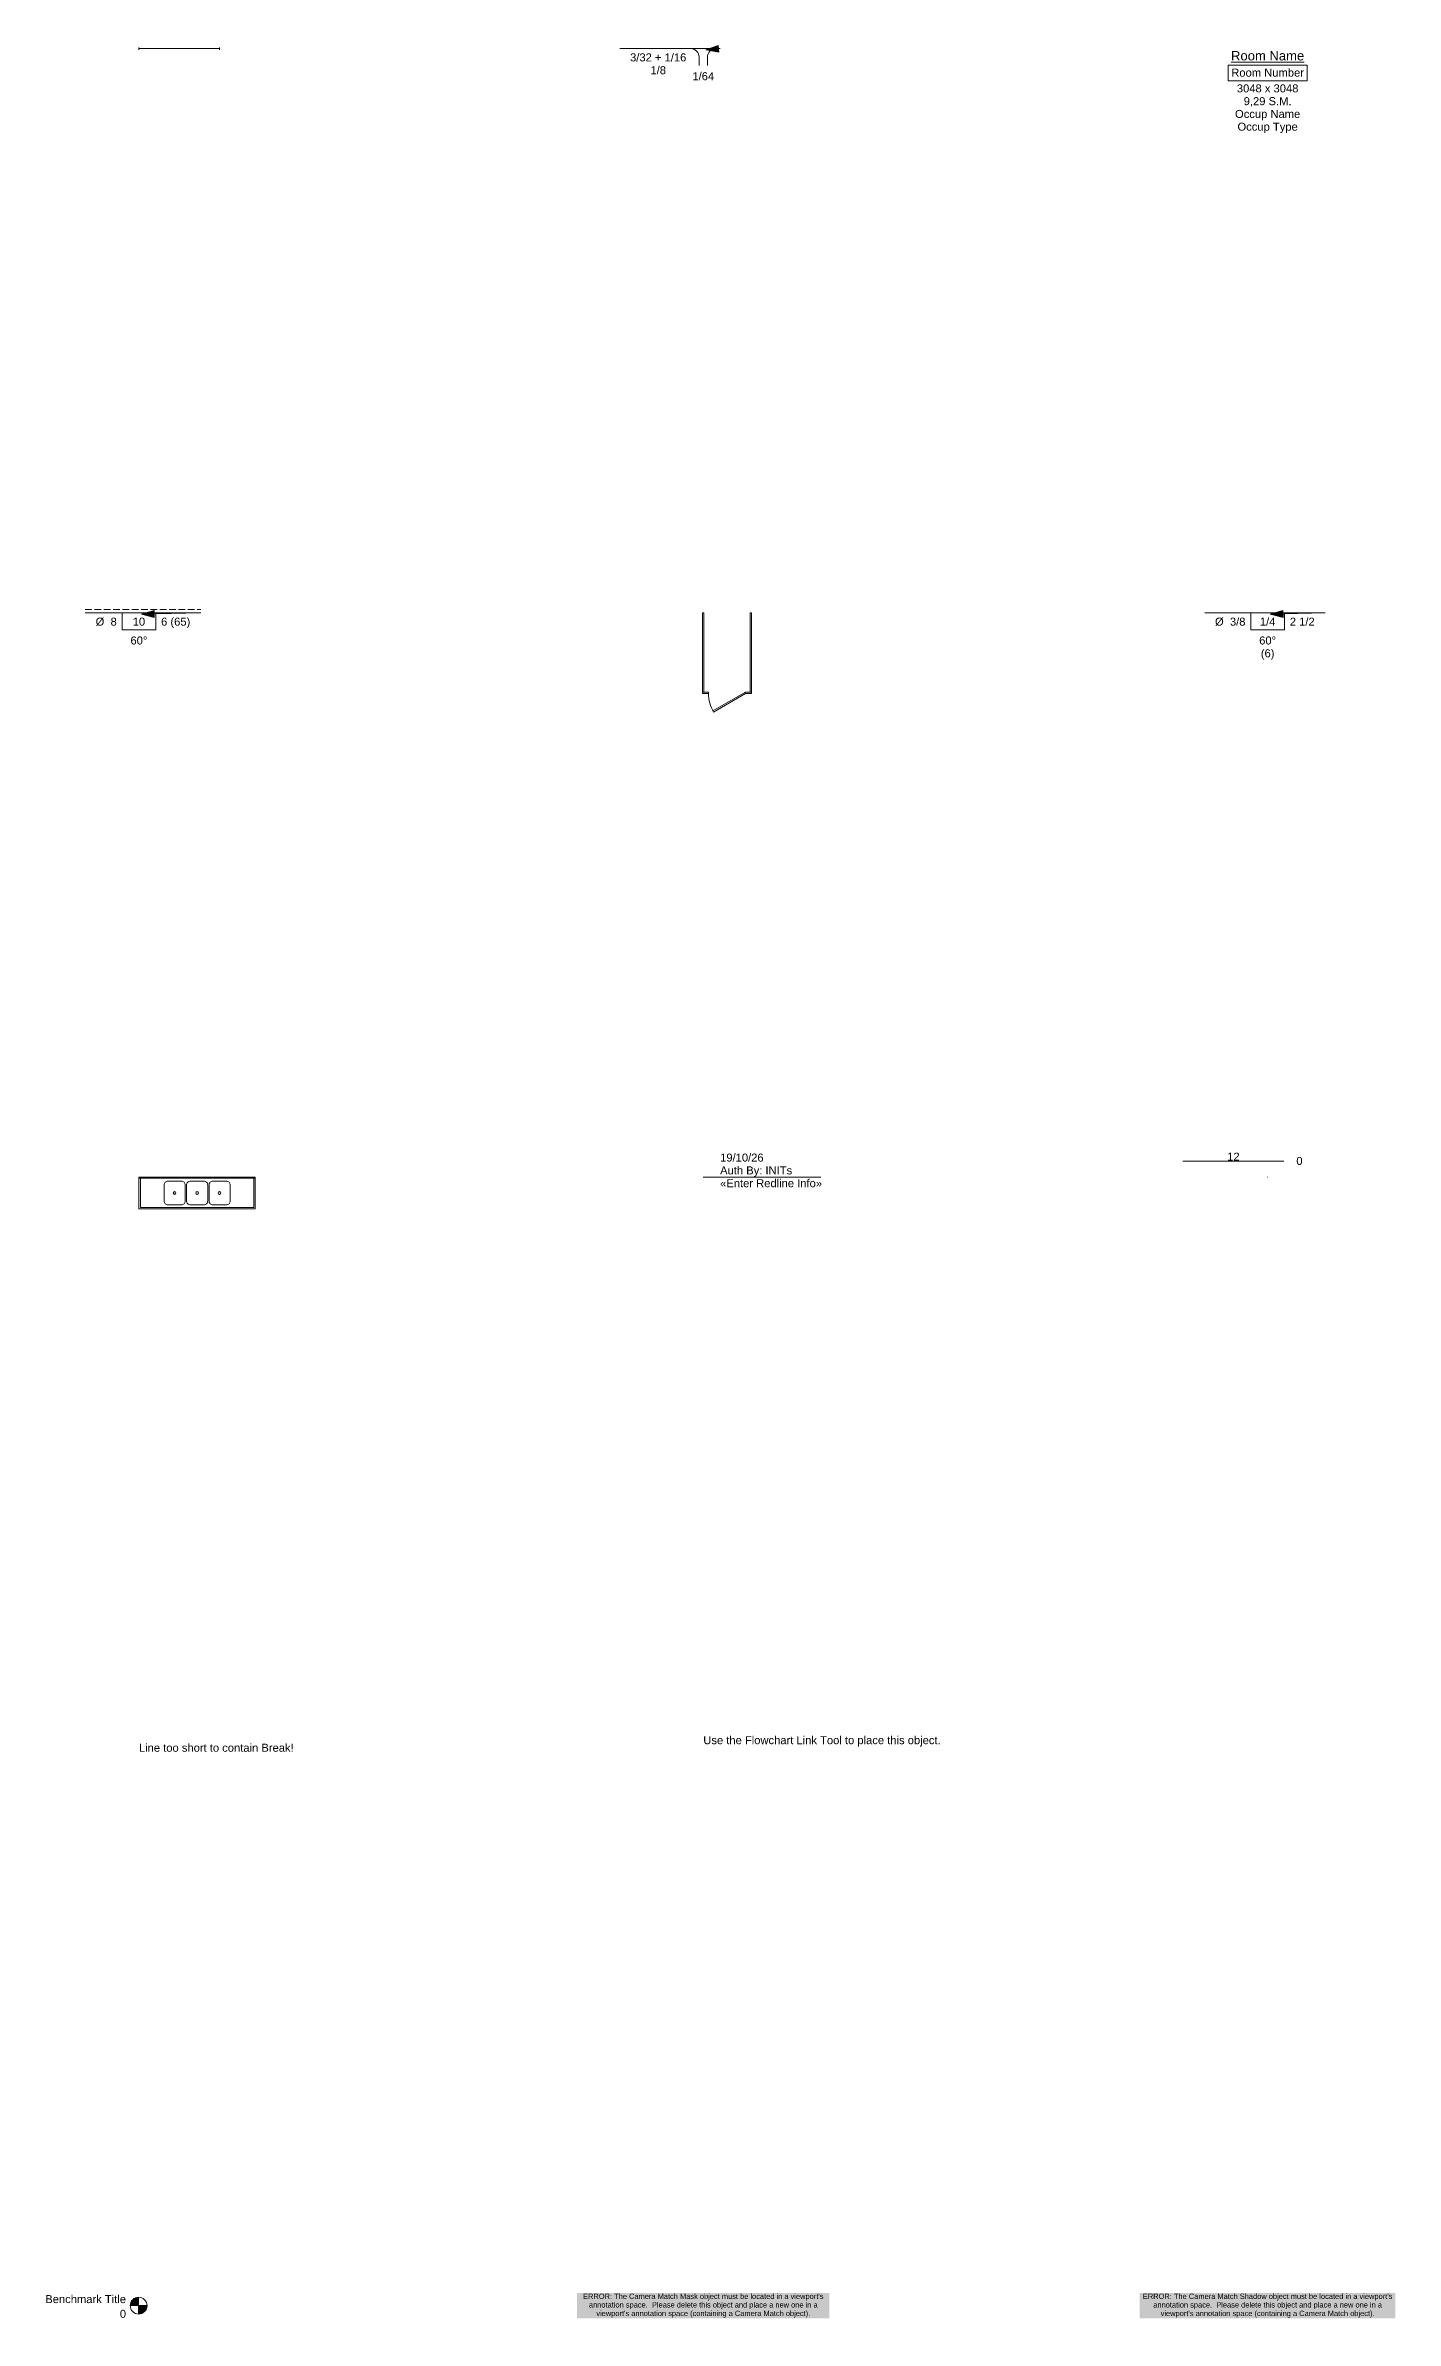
# Model space of a CAD drawing. Header units: millimetres. Extents: x 4596 to 61096, y -48367 to -4834.
# Drawn here: x 35575 to 61096, y -48291 to -5275 of the extents above; entities that cross this region are included whole.
import ezdxf

# ---------------------------------------------------------------- set-up
doc = ezdxf.new("R2010")
doc.units = ezdxf.units.MM
doc.header["$LTSCALE"] = 50
doc.linetypes.add('VW-02 Medium Dashed', pattern=[3.527298, 2.469236, -1.058062])
for name, color, linetype, lineweight in [('pio-Break Line', 7, 'Continuous', 5), ('pio-Camera Match Mask', 7, 'Continuous', 5), ('pio-Camera Match Shadow', 7, 'Continuous', 5), ('pio-Compartment Sink', 7, 'Continuous', 5), ('pio-Elevation Benchmark', 7, 'Continuous', 5), ('pio-Flowchart Link', 7, 'Continuous', 5), ('pio-Joist', 7, 'Continuous', 5), ('pio-Redline Object', 7, 'Continuous', 5), ('pio-Room Name', 7, 'Continuous', 5), ('pio-Slope Dimension', 7, 'Continuous', 5), ('pio-Toilet Stall', 7, 'Continuous', 5), ('pio-Welding Sym-Flange (AWS)', 7, 'Continuous', 5), ('pio-Welding Sym-Slot-Plug (AWS)', 7, 'Continuous', 5), ('pio-Welding Sym-Slot-Plug (ISO)', 7, 'Continuous', 5)]:
    doc.layers.add(name, color=color, linetype=linetype, lineweight=lineweight)
doc.styles.add('Arial', font='Arial.ttf')

# ---------------------------------------------------------------- blocks, each defined once
blk = doc.blocks.new('obj-03 (2D)')
at = {"layer": 'pio-Joist', "color": 7, "linetype": 'Continuous', "lineweight": 5, "transparency": 33554687}
for p, q in [((0, -22.86), (0, 22.86)), ((0, 0), (1524, 0)), ((1524, -22.86), (1524, 22.86))]:
    blk.add_line(p, q, dxfattribs=at)
at = {"layer": 'pio-Joist', "color": 0, "flags": 1}
for tag in ['instanceID', 'IFC_UUID']:
    blk.add_attdef(tag, (37340.8, -5357.26), '', height=0.18, dxfattribs=at)
blk = doc.blocks.new('obj-04')
at = {"layer": 'pio-Welding Sym-Flange (AWS)', "linetype": 'Continuous', "lineweight": 0, "transparency": 33554687}
blk.add_hatch(color=7, dxfattribs=at).paths.add_polyline_path([(294, -68), (51, -25), (283, 59)])
at = {"layer": 'pio-Welding Sym-Flange (AWS)', "color": 7, "linetype": 'Continuous', "lineweight": 5, "transparency": 33554687}
for p, q in [((-1577, 0), (318, 0)), ((318, 0), (51, -25)), ((-79, -318), (-79, -159)), ((79, -159), (79, -318))]:
    blk.add_line(p, q, dxfattribs=at)
at = {"layer": 'pio-Welding Sym-Flange (AWS)', "color": 7, "linetype": 'Continuous', "lineweight": 5, "transparency": 33554687, "flags": 128}
blk.add_lwpolyline([(294, -68), (51, -25), (283, 59)], close=True, dxfattribs=at)
at = {"layer": 'pio-Welding Sym-Flange (AWS)', "color": 7, "linetype": 'Continuous', "lineweight": 5, "transparency": 33554687}
for centre, start, end in [((-238, -159), 0, 90), ((238, -159), 90, 180)]:
    blk.add_arc(centre, 159, start, end, dxfattribs=at)
at = {"layer": 'pio-Welding Sym-Flange (AWS)', "color": 7, "transparency": 33554687, "attachment_point": 2, "line_spacing_factor": 0.960695, "style": 'Arial'}
for s, insert, char_height in [('3/32 + 1/16\\P1/8', (-852, -90), 151.31), ('1/64', (0, -446), 151.3)]:
    blk.add_mtext(s, dxfattribs=dict(at, insert=insert, char_height=char_height))
blk = doc.blocks.new('obj-05')
at = {"color": 255, "linetype": 'Continuous', "lineweight": 5, "transparency": 33554687}
blk.add_wipeout([(-747, -310), (747, -310), (747, -609), (-747, -609)], dxfattribs=at).dxf.layer = 'pio-Room Name'
at = {"layer": 'pio-Room Name', "color": 7, "linetype": 'Continuous', "lineweight": 5, "transparency": 33554687, "flags": 128}
blk.add_lwpolyline([(-747, -310), (747, -310), (747, -609), (-747, -609)], close=True, dxfattribs=at)
at = {"color": 255, "linetype": 'Continuous', "lineweight": 5, "transparency": 33554687}
blk.add_wipeout([(-695, -282), (695, -282), (695, 0), (-695, 0)], dxfattribs=at).dxf.layer = 'pio-Room Name'
at = {"layer": 'pio-Room Name', "color": 7, "transparency": 33554687, "insert": (0, -46), "char_height": 176.53, "attachment_point": 2, "line_spacing_factor": 0.960695, "style": 'Arial'}
blk.add_mtext('{\\LRoom Name}', dxfattribs=at)
at = {"color": 255, "linetype": 'Continuous', "lineweight": 5, "transparency": 33554687}
blk.add_wipeout([(-690, -580), (690, -580), (690, -339), (-690, -339)], dxfattribs=at).dxf.layer = 'pio-Room Name'
at = {"layer": 'pio-Room Name', "color": 7, "transparency": 33554687, "insert": (0, -378), "char_height": 151.31, "attachment_point": 2, "line_spacing_factor": 0.960695, "style": 'Arial'}
blk.add_mtext('Room Number', dxfattribs=at)
at = {"color": 255, "linetype": 'Continuous', "lineweight": 5, "transparency": 33554687}
blk.add_wipeout([(-585, -878), (585, -878), (585, -637), (-585, -637)], dxfattribs=at).dxf.layer = 'pio-Room Name'
at = {"layer": 'pio-Room Name', "color": 7, "transparency": 33554687, "insert": (0, -676), "char_height": 151.31, "attachment_point": 2, "line_spacing_factor": 0.960695, "style": 'Arial'}
blk.add_mtext('3048 x 3048', dxfattribs=at)
at = {"color": 255, "linetype": 'Continuous', "lineweight": 5, "transparency": 33554687}
blk.add_wipeout([(-455, -1120), (455, -1120), (455, -878), (-455, -878)], dxfattribs=at).dxf.layer = 'pio-Room Name'
at = {"layer": 'pio-Room Name', "color": 7, "transparency": 33554687, "insert": (0, -918), "char_height": 151.3, "attachment_point": 2, "line_spacing_factor": 0.960695, "style": 'Arial'}
blk.add_mtext('9,29 S.M.', dxfattribs=at)
at = {"color": 255, "linetype": 'Continuous', "lineweight": 5, "transparency": 33554687}
blk.add_wipeout([(-620, -1361), (620, -1361), (620, -1120), (-620, -1120)], dxfattribs=at).dxf.layer = 'pio-Room Name'
at = {"layer": 'pio-Room Name', "color": 7, "transparency": 33554687, "insert": (0, -1159), "char_height": 151.3, "attachment_point": 2, "line_spacing_factor": 0.960695, "style": 'Arial'}
blk.add_mtext('Occup Name', dxfattribs=at)
at = {"color": 255, "linetype": 'Continuous', "lineweight": 5, "transparency": 33554687}
blk.add_wipeout([(-565, -1602), (565, -1602), (565, -1361), (-565, -1361)], dxfattribs=at).dxf.layer = 'pio-Room Name'
at = {"layer": 'pio-Room Name', "color": 7, "transparency": 33554687, "insert": (0, -1400), "char_height": 151.3, "attachment_point": 2, "line_spacing_factor": 0.960695, "style": 'Arial'}
blk.add_mtext('Occup Type', dxfattribs=at)
blk = doc.blocks.new('obj-09')
at = {"layer": 'pio-Welding Sym-Slot-Plug (ISO)', "linetype": 'Continuous', "lineweight": 0, "transparency": 33554687}
blk.add_hatch(color=7, dxfattribs=at).paths.add_polyline_path([(291, -85), (51, -25), (288, 43)])
at = {"layer": 'pio-Welding Sym-Slot-Plug (ISO)', "color": 7, "linetype": 'VW-02 Medium Dashed', "lineweight": 5, "transparency": 33554687}
blk.add_line((-1014, 64), (1167, 64), dxfattribs=at)
at = {"layer": 'pio-Welding Sym-Slot-Plug (ISO)', "color": 7, "linetype": 'Continuous', "lineweight": 5, "transparency": 33554687}
for p, q in [((-1014, 0), (1167, 0)), ((1167, 0), (51, -25))]:
    blk.add_line(p, q, dxfattribs=at)
at = {"layer": 'pio-Welding Sym-Slot-Plug (ISO)', "color": 7, "linetype": 'Continuous', "lineweight": 5, "transparency": 33554687, "flags": 128}
for points in [[(-318, 0), (318, 0), (318, -318), (-318, -318)], [(291, -85), (51, -25), (288, 43)]]:
    blk.add_lwpolyline(points, close=True, dxfattribs=at)
at = {"layer": 'pio-Welding Sym-Slot-Plug (ISO)', "color": 7, "transparency": 33554687, "char_height": 151.3, "line_spacing_factor": 0.960695, "style": 'Arial'}
for s, insert, attachment_point in [('Ø  8', (-419, -90), 3), ('10', (0, -90), 2), ('6 (65)', (419, -90), 1), ('60°', (0, -446), 2)]:
    blk.add_mtext(s, dxfattribs=dict(at, insert=insert, attachment_point=attachment_point))
blk = doc.blocks.new('Group')
at = {"layer": 'pio-Toilet Stall', "color": 7, "linetype": 'Continuous', "lineweight": 5, "transparency": 33554687}
blk.add_arc((800, -1525), 700, 180, 210, dxfattribs=at)
at = {"color": 255, "linetype": 'Continuous', "lineweight": 5, "transparency": 33554687}
blk.add_wipeout([(181, -1853), (787, -1503), (800, -1525), (194, -1875)], dxfattribs=at).dxf.layer = 'pio-Toilet Stall'
at = {"layer": 'pio-Toilet Stall', "color": 7, "linetype": 'Continuous', "lineweight": 5, "transparency": 33554687, "flags": 128}
blk.add_lwpolyline([(181, -1853), (787, -1503), (800, -1525), (194, -1875)], close=True, dxfattribs=at)
blk = doc.blocks.new('obj-10 (2D)')
at = {"layer": 'pio-Toilet Stall', "color": 0, "flags": 1}
for tag in ['IFC_UUID', 'instanceID']:
    blk.add_attdef(tag, (47997.1, -17878.2), '', height=0.18, dxfattribs=at)
at = {"color": 255, "linetype": 'Continuous', "lineweight": 5, "transparency": 33554687}
for points in [[(-12.5, 0), (12.5, 0), (12.5, -1500), (-12.5, -1500)], [(887.5, 0), (912.5, 0), (912.5, -1500), (887.5, -1500)]]:
    blk.add_wipeout(points, dxfattribs=at).dxf.layer = 'pio-Toilet Stall'
at = {"layer": 'pio-Toilet Stall', "color": 7, "linetype": 'Continuous', "lineweight": 5, "transparency": 33554687, "flags": 128}
for points in [[(-12.5, 0), (12.5, 0), (12.5, -1500), (-12.5, -1500)], [(887.5, 0), (912.5, 0), (912.5, -1500), (887.5, -1500)]]:
    blk.add_lwpolyline(points, close=True, dxfattribs=at)
at = {"color": 255, "linetype": 'Continuous', "lineweight": 5, "transparency": 33554687}
for points in [[(-12.5, -1500), (100, -1500), (100, -1525), (-12.5, -1525)], [(800, -1500), (912.5, -1500), (912.5, -1525), (800, -1525)]]:
    blk.add_wipeout(points, dxfattribs=at).dxf.layer = 'pio-Toilet Stall'
at = {"layer": 'pio-Toilet Stall', "color": 7, "linetype": 'Continuous', "lineweight": 5, "transparency": 33554687, "flags": 128}
for points in [[(-12.5, -1500), (100, -1500), (100, -1525), (-12.5, -1525)], [(800, -1500), (912.5, -1500), (912.5, -1525), (800, -1525)]]:
    blk.add_lwpolyline(points, close=True, dxfattribs=at)
at = {"layer": 'pio-Toilet Stall', "color": 7, "transparency": 33554687}
blk.add_blockref('Group', (0, 0), dxfattribs=at)
blk = doc.blocks.new('obj-11')
at = {"layer": 'pio-Welding Sym-Slot-Plug (AWS)', "linetype": 'Continuous', "lineweight": 0, "transparency": 33554687}
blk.add_hatch(color=7, dxfattribs=at).paths.add_polyline_path([(291, -85), (51, -25), (288, 43)])
at = {"layer": 'pio-Welding Sym-Slot-Plug (AWS)', "color": 7, "linetype": 'Continuous', "lineweight": 5, "transparency": 33554687}
for p, q in [((-1190, 0), (1085, 0)), ((1085, 0), (51, -25))]:
    blk.add_line(p, q, dxfattribs=at)
at = {"layer": 'pio-Welding Sym-Slot-Plug (AWS)', "color": 7, "linetype": 'Continuous', "lineweight": 5, "transparency": 33554687, "flags": 128}
for points in [[(-318, 0), (318, 0), (318, -318), (-318, -318)], [(291, -85), (51, -25), (288, 43)]]:
    blk.add_lwpolyline(points, close=True, dxfattribs=at)
at = {"layer": 'pio-Welding Sym-Slot-Plug (AWS)', "color": 7, "transparency": 33554687, "char_height": 151.3, "line_spacing_factor": 0.960695, "style": 'Arial'}
for s, insert, attachment_point in [('Ø  3/8', (-419, -90), 3), ('1/4', (0, -90), 2), ('2 1/2', (419, -90), 1), ('60°\\P(6)', (0, -446), 2)]:
    blk.add_mtext(s, dxfattribs=dict(at, insert=insert, attachment_point=attachment_point))
blk = doc.blocks.new('Group-7')
at = {"color": 255, "linetype": 'Continuous', "lineweight": 5, "transparency": 33554687}
blk.add_wipeout([(0, 0), (2200, 0), (2200, -600), (0, -600)], dxfattribs=at).dxf.layer = 'pio-Compartment Sink'
at = {"layer": 'pio-Compartment Sink', "color": 7, "linetype": 'Continuous', "lineweight": 5, "transparency": 33554687, "flags": 128}
blk.add_lwpolyline([(0, 0), (2200, 0), (2200, -600), (0, -600)], close=True, dxfattribs=at)
at = {"color": 255, "linetype": 'Continuous', "lineweight": 5, "transparency": 33554687}
blk.add_wipeout([(0, 0), (2200, 0), (2200, -18), (0, -18)], dxfattribs=at).dxf.layer = 'pio-Compartment Sink'
at = {"layer": 'pio-Compartment Sink', "color": 7, "linetype": 'Continuous', "lineweight": 5, "transparency": 33554687, "flags": 128}
for points in [[(0, 0), (2200, 0), (2200, -18), (0, -18)], [(0, -600), (0, -18), (28, -18), (28, -572), (2172, -572), (2172, -18), (2200, -18), (2200, -600)]]:
    blk.add_lwpolyline(points, close=True, dxfattribs=at)
at = {"color": 255, "linetype": 'Continuous', "lineweight": 15, "transparency": 33554687}
blk.add_wipeout([(800, -75), (802, -75), (804, -75), (806, -75), (807, -75), (809, -76), (811, -76), (813, -76), (815, -76), (816, -77), (818, -77), (820, -78), (822, -78), (824, -79), (825, -79), (827, -80), (829, -81), (830, -81), (832, -82), (834, -83), (835, -84), (837, -85), (839, -86), (840, -87), (842, -88), (843, -89), (845, -90), (846, -91), (848, -92), (849, -93), (850, -94), (852, -96), (853, -97), (854, -98), (856, -100), (857, -101), (858, -102), (859, -104), (860, -105), (861, -107), (862, -108), (863, -110), (864, -111), (865, -113), (866, -115), (867, -116), (868, -118), (869, -120), (869, -121), (870, -123), (871, -125), (871, -126), (872, -128), (872, -130), (873, -132), (873, -134), (874, -135), (874, -137), (874, -139), (874, -141), (875, -143), (875, -144), (875, -146), (875, -148), (875, -150), (875, -450), (875, -452), (875, -454), (875, -456), (875, -457), (874, -459), (874, -461), (874, -463), (874, -465), (873, -466), (873, -468), (872, -470), (872, -472), (871, -474), (871, -475), (870, -477), (869, -479), (869, -480), (868, -482), (867, -484), (866, -485), (865, -487), (864, -489), (863, -490), (862, -492), (861, -493), (860, -495), (859, -496), (858, -498), (857, -499), (856, -500), (854, -502), (853, -503), (852, -504), (850, -506), (849, -507), (848, -508), (846, -509), (845, -510), (843, -511), (842, -512), (840, -513), (839, -514), (837, -515), (835, -516), (834, -517), (832, -518), (830, -519), (829, -519), (827, -520), (825, -521), (824, -521), (822, -522), (820, -522), (818, -523), (816, -523), (815, -524), (813, -524), (811, -524), (809, -524), (807, -525), (806, -525), (804, -525), (802, -525), (800, -525), (550, -525), (548, -525), (546, -525), (544, -525), (543, -525), (541, -524), (539, -524), (537, -524), (535, -524), (534, -523), (532, -523), (530, -522), (528, -522), (526, -521), (525, -521), (523, -520), (521, -519), (520, -519), (518, -518), (516, -517), (515, -516), (513, -515), (511, -514), (510, -513), (508, -512), (507, -511), (505, -510), (504, -509), (502, -508), (501, -507), (500, -506), (498, -504), (497, -503), (496, -502), (494, -500), (493, -499), (492, -498), (491, -496), (490, -495), (489, -493), (488, -492), (487, -490), (486, -489), (485, -487), (484, -485), (483, -484), (482, -482), (481, -480), (481, -479), (480, -477), (479, -475), (479, -474), (478, -472), (478, -470), (477, -468), (477, -466), (476, -465), (476, -463), (476, -461), (476, -459), (475, -457), (475, -456), (475, -454), (475, -452), (475, -450), (475, -150), (475, -148), (475, -146), (475, -144), (475, -143), (476, -141), (476, -139), (476, -137), (476, -135), (477, -134), (477, -132), (478, -130), (478, -128), (479, -126), (479, -125), (480, -123), (481, -121), (481, -120), (482, -118), (483, -116), (484, -115), (485, -113), (486, -111), (487, -110), (488, -108), (489, -107), (490, -105), (491, -104), (492, -102), (493, -101), (494, -100), (496, -98), (497, -97), (498, -96), (500, -94), (501, -93), (502, -92), (504, -91), (505, -90), (507, -89), (508, -88), (510, -87), (511, -86), (513, -85), (515, -84), (516, -83), (518, -82), (520, -81), (521, -81), (523, -80), (525, -79), (526, -79), (528, -78), (530, -78), (532, -77), (534, -77), (535, -76), (537, -76), (539, -76), (541, -76), (543, -75), (544, -75), (546, -75), (548, -75), (550, -75)], dxfattribs=at).dxf.layer = 'pio-Compartment Sink'
at = {"layer": 'pio-Compartment Sink', "color": 7, "linetype": 'Continuous', "lineweight": 15, "transparency": 33554687, "flags": 128}
blk.add_lwpolyline([(475, -150, -0.414214), (550, -75), (800, -75, -0.414214), (875, -150), (875, -450, -0.414214), (800, -525), (550, -525, -0.414214), (475, -450)], format="xyb", close=True, dxfattribs=at)
at = {"color": 255, "linetype": 'Continuous', "lineweight": 5, "transparency": 33554687}
blk.add_wipeout([(675, -325), (673, -325), (670, -325), (668, -324), (665, -323), (663, -322), (661, -321), (659, -320), (657, -318), (655, -316), (654, -314), (653, -312), (652, -310), (651, -307), (650, -305), (650, -302), (650, -300), (650, -298), (650, -295), (651, -293), (652, -290), (653, -288), (654, -286), (655, -284), (657, -282), (659, -280), (661, -279), (663, -278), (665, -277), (668, -276), (670, -275), (673, -275), (675, -275), (677, -275), (680, -275), (682, -276), (685, -277), (687, -278), (689, -279), (691, -280), (693, -282), (695, -284), (696, -286), (697, -288), (698, -290), (699, -293), (700, -295), (700, -298), (700, -300), (700, -302), (700, -305), (699, -307), (698, -310), (697, -312), (696, -314), (695, -316), (693, -318), (691, -320), (689, -321), (687, -322), (685, -323), (682, -324), (680, -325), (677, -325)], dxfattribs=at).dxf.layer = 'pio-Compartment Sink'
at = {"layer": 'pio-Compartment Sink', "color": 7, "linetype": 'Continuous', "lineweight": 5, "transparency": 33554687}
blk.add_ellipse((675, -300), major_axis=(25.4, 0), ratio=1, dxfattribs=at)
at = {"color": 255, "linetype": 'Continuous', "lineweight": 15, "transparency": 33554687}
blk.add_wipeout([(1225, -75), (1227, -75), (1229, -75), (1231, -75), (1232, -75), (1234, -76), (1236, -76), (1238, -76), (1240, -76), (1241, -77), (1243, -77), (1245, -78), (1247, -78), (1249, -79), (1250, -79), (1252, -80), (1254, -81), (1255, -81), (1257, -82), (1259, -83), (1260, -84), (1262, -85), (1264, -86), (1265, -87), (1267, -88), (1268, -89), (1270, -90), (1271, -91), (1273, -92), (1274, -93), (1275, -94), (1277, -96), (1278, -97), (1279, -98), (1281, -100), (1282, -101), (1283, -102), (1284, -104), (1285, -105), (1286, -107), (1287, -108), (1288, -110), (1289, -111), (1290, -113), (1291, -115), (1292, -116), (1293, -118), (1294, -120), (1294, -121), (1295, -123), (1296, -125), (1296, -126), (1297, -128), (1297, -130), (1298, -132), (1298, -134), (1299, -135), (1299, -137), (1299, -139), (1299, -141), (1300, -143), (1300, -144), (1300, -146), (1300, -148), (1300, -150), (1300, -450), (1300, -452), (1300, -454), (1300, -456), (1300, -457), (1299, -459), (1299, -461), (1299, -463), (1299, -465), (1298, -466), (1298, -468), (1297, -470), (1297, -472), (1296, -474), (1296, -475), (1295, -477), (1294, -479), (1294, -480), (1293, -482), (1292, -484), (1291, -485), (1290, -487), (1289, -489), (1288, -490), (1287, -492), (1286, -493), (1285, -495), (1284, -496), (1283, -498), (1282, -499), (1281, -500), (1279, -502), (1278, -503), (1277, -504), (1275, -506), (1274, -507), (1273, -508), (1271, -509), (1270, -510), (1268, -511), (1267, -512), (1265, -513), (1264, -514), (1262, -515), (1260, -516), (1259, -517), (1257, -518), (1255, -519), (1254, -519), (1252, -520), (1250, -521), (1249, -521), (1247, -522), (1245, -522), (1243, -523), (1241, -523), (1240, -524), (1238, -524), (1236, -524), (1234, -524), (1232, -525), (1231, -525), (1229, -525), (1227, -525), (1225, -525), (975, -525), (973, -525), (971, -525), (969, -525), (968, -525), (966, -524), (964, -524), (962, -524), (960, -524), (959, -523), (957, -523), (955, -522), (953, -522), (951, -521), (950, -521), (948, -520), (946, -519), (945, -519), (943, -518), (941, -517), (940, -516), (938, -515), (936, -514), (935, -513), (933, -512), (932, -511), (930, -510), (929, -509), (927, -508), (926, -507), (925, -506), (923, -504), (922, -503), (921, -502), (919, -500), (918, -499), (917, -498), (916, -496), (915, -495), (914, -493), (913, -492), (912, -490), (911, -489), (910, -487), (909, -485), (908, -484), (907, -482), (906, -480), (906, -479), (905, -477), (904, -475), (904, -474), (903, -472), (903, -470), (902, -468), (902, -466), (901, -465), (901, -463), (901, -461), (901, -459), (900, -457), (900, -456), (900, -454), (900, -452), (900, -450), (900, -150), (900, -148), (900, -146), (900, -144), (900, -143), (901, -141), (901, -139), (901, -137), (901, -135), (902, -134), (902, -132), (903, -130), (903, -128), (904, -126), (904, -125), (905, -123), (906, -121), (906, -120), (907, -118), (908, -116), (909, -115), (910, -113), (911, -111), (912, -110), (913, -108), (914, -107), (915, -105), (916, -104), (917, -102), (918, -101), (919, -100), (921, -98), (922, -97), (923, -96), (925, -94), (926, -93), (927, -92), (929, -91), (930, -90), (932, -89), (933, -88), (935, -87), (936, -86), (938, -85), (940, -84), (941, -83), (943, -82), (945, -81), (946, -81), (948, -80), (950, -79), (951, -79), (953, -78), (955, -78), (957, -77), (959, -77), (960, -76), (962, -76), (964, -76), (966, -76), (968, -75), (969, -75), (971, -75), (973, -75), (975, -75)], dxfattribs=at).dxf.layer = 'pio-Compartment Sink'
at = {"layer": 'pio-Compartment Sink', "color": 7, "linetype": 'Continuous', "lineweight": 15, "transparency": 33554687, "flags": 128}
blk.add_lwpolyline([(900, -150, -0.414214), (975, -75), (1225, -75, -0.414214), (1300, -150), (1300, -450, -0.414214), (1225, -525), (975, -525, -0.414214), (900, -450)], format="xyb", close=True, dxfattribs=at)
at = {"color": 255, "linetype": 'Continuous', "lineweight": 5, "transparency": 33554687}
blk.add_wipeout([(1100, -325), (1098, -325), (1095, -325), (1093, -324), (1090, -323), (1088, -322), (1086, -321), (1084, -320), (1082, -318), (1080, -316), (1079, -314), (1078, -312), (1077, -310), (1076, -307), (1075, -305), (1075, -302), (1075, -300), (1075, -298), (1075, -295), (1076, -293), (1077, -290), (1078, -288), (1079, -286), (1080, -284), (1082, -282), (1084, -280), (1086, -279), (1088, -278), (1090, -277), (1093, -276), (1095, -275), (1098, -275), (1100, -275), (1102, -275), (1105, -275), (1107, -276), (1110, -277), (1112, -278), (1114, -279), (1116, -280), (1118, -282), (1120, -284), (1121, -286), (1122, -288), (1123, -290), (1124, -293), (1125, -295), (1125, -298), (1125, -300), (1125, -302), (1125, -305), (1124, -307), (1123, -310), (1122, -312), (1121, -314), (1120, -316), (1118, -318), (1116, -320), (1114, -321), (1112, -322), (1110, -323), (1107, -324), (1105, -325), (1102, -325)], dxfattribs=at).dxf.layer = 'pio-Compartment Sink'
at = {"layer": 'pio-Compartment Sink', "color": 7, "linetype": 'Continuous', "lineweight": 5, "transparency": 33554687}
blk.add_ellipse((1100, -300), major_axis=(25.4, 0), ratio=1, dxfattribs=at)
at = {"color": 255, "linetype": 'Continuous', "lineweight": 15, "transparency": 33554687}
blk.add_wipeout([(1650, -75), (1652, -75), (1654, -75), (1656, -75), (1657, -75), (1659, -76), (1661, -76), (1663, -76), (1665, -76), (1666, -77), (1668, -77), (1670, -78), (1672, -78), (1674, -79), (1675, -79), (1677, -80), (1679, -81), (1680, -81), (1682, -82), (1684, -83), (1685, -84), (1687, -85), (1689, -86), (1690, -87), (1692, -88), (1693, -89), (1695, -90), (1696, -91), (1698, -92), (1699, -93), (1700, -94), (1702, -96), (1703, -97), (1704, -98), (1706, -100), (1707, -101), (1708, -102), (1709, -104), (1710, -105), (1711, -107), (1712, -108), (1713, -110), (1714, -111), (1715, -113), (1716, -115), (1717, -116), (1718, -118), (1719, -120), (1719, -121), (1720, -123), (1721, -125), (1721, -126), (1722, -128), (1722, -130), (1723, -132), (1723, -134), (1724, -135), (1724, -137), (1724, -139), (1724, -141), (1725, -143), (1725, -144), (1725, -146), (1725, -148), (1725, -150), (1725, -450), (1725, -452), (1725, -454), (1725, -456), (1725, -457), (1724, -459), (1724, -461), (1724, -463), (1724, -465), (1723, -466), (1723, -468), (1722, -470), (1722, -472), (1721, -474), (1721, -475), (1720, -477), (1719, -479), (1719, -480), (1718, -482), (1717, -484), (1716, -485), (1715, -487), (1714, -489), (1713, -490), (1712, -492), (1711, -493), (1710, -495), (1709, -496), (1708, -498), (1707, -499), (1706, -500), (1704, -502), (1703, -503), (1702, -504), (1700, -506), (1699, -507), (1698, -508), (1696, -509), (1695, -510), (1693, -511), (1692, -512), (1690, -513), (1689, -514), (1687, -515), (1685, -516), (1684, -517), (1682, -518), (1680, -519), (1679, -519), (1677, -520), (1675, -521), (1674, -521), (1672, -522), (1670, -522), (1668, -523), (1666, -523), (1665, -524), (1663, -524), (1661, -524), (1659, -524), (1657, -525), (1656, -525), (1654, -525), (1652, -525), (1650, -525), (1400, -525), (1398, -525), (1396, -525), (1394, -525), (1393, -525), (1391, -524), (1389, -524), (1387, -524), (1385, -524), (1384, -523), (1382, -523), (1380, -522), (1378, -522), (1376, -521), (1375, -521), (1373, -520), (1371, -519), (1370, -519), (1368, -518), (1366, -517), (1365, -516), (1363, -515), (1361, -514), (1360, -513), (1358, -512), (1357, -511), (1355, -510), (1354, -509), (1352, -508), (1351, -507), (1350, -506), (1348, -504), (1347, -503), (1346, -502), (1344, -500), (1343, -499), (1342, -498), (1341, -496), (1340, -495), (1339, -493), (1338, -492), (1337, -490), (1336, -489), (1335, -487), (1334, -485), (1333, -484), (1332, -482), (1331, -480), (1331, -479), (1330, -477), (1329, -475), (1329, -474), (1328, -472), (1328, -470), (1327, -468), (1327, -466), (1326, -465), (1326, -463), (1326, -461), (1326, -459), (1325, -457), (1325, -456), (1325, -454), (1325, -452), (1325, -450), (1325, -150), (1325, -148), (1325, -146), (1325, -144), (1325, -143), (1326, -141), (1326, -139), (1326, -137), (1326, -135), (1327, -134), (1327, -132), (1328, -130), (1328, -128), (1329, -126), (1329, -125), (1330, -123), (1331, -121), (1331, -120), (1332, -118), (1333, -116), (1334, -115), (1335, -113), (1336, -111), (1337, -110), (1338, -108), (1339, -107), (1340, -105), (1341, -104), (1342, -102), (1343, -101), (1344, -100), (1346, -98), (1347, -97), (1348, -96), (1350, -94), (1351, -93), (1352, -92), (1354, -91), (1355, -90), (1357, -89), (1358, -88), (1360, -87), (1361, -86), (1363, -85), (1365, -84), (1366, -83), (1368, -82), (1370, -81), (1371, -81), (1373, -80), (1375, -79), (1376, -79), (1378, -78), (1380, -78), (1382, -77), (1384, -77), (1385, -76), (1387, -76), (1389, -76), (1391, -76), (1393, -75), (1394, -75), (1396, -75), (1398, -75), (1400, -75)], dxfattribs=at).dxf.layer = 'pio-Compartment Sink'
at = {"layer": 'pio-Compartment Sink', "color": 7, "linetype": 'Continuous', "lineweight": 15, "transparency": 33554687, "flags": 128}
blk.add_lwpolyline([(1325, -150, -0.414214), (1400, -75), (1650, -75, -0.414214), (1725, -150), (1725, -450, -0.414214), (1650, -525), (1400, -525, -0.414214), (1325, -450)], format="xyb", close=True, dxfattribs=at)
at = {"color": 255, "linetype": 'Continuous', "lineweight": 5, "transparency": 33554687}
blk.add_wipeout([(1525, -325), (1523, -325), (1520, -325), (1518, -324), (1515, -323), (1513, -322), (1511, -321), (1509, -320), (1507, -318), (1505, -316), (1504, -314), (1503, -312), (1502, -310), (1501, -307), (1500, -305), (1500, -302), (1500, -300), (1500, -298), (1500, -295), (1501, -293), (1502, -290), (1503, -288), (1504, -286), (1505, -284), (1507, -282), (1509, -280), (1511, -279), (1513, -278), (1515, -277), (1518, -276), (1520, -275), (1523, -275), (1525, -275), (1527, -275), (1530, -275), (1532, -276), (1535, -277), (1537, -278), (1539, -279), (1541, -280), (1543, -282), (1545, -284), (1546, -286), (1547, -288), (1548, -290), (1549, -293), (1550, -295), (1550, -298), (1550, -300), (1550, -302), (1550, -305), (1549, -307), (1548, -310), (1547, -312), (1546, -314), (1545, -316), (1543, -318), (1541, -320), (1539, -321), (1537, -322), (1535, -323), (1532, -324), (1530, -325), (1527, -325)], dxfattribs=at).dxf.layer = 'pio-Compartment Sink'
at = {"layer": 'pio-Compartment Sink', "color": 7, "linetype": 'Continuous', "lineweight": 5, "transparency": 33554687}
blk.add_ellipse((1525, -300), major_axis=(25.4, 0), ratio=1, dxfattribs=at)
blk = doc.blocks.new('obj-15 (2D)')
at = {"layer": 'pio-Compartment Sink', "color": 7, "transparency": 33554687}
blk.add_blockref('Group-7', (0, 0), dxfattribs=at)
at = {"layer": 'pio-Compartment Sink', "color": 0, "flags": 1}
for tag in ['IFC_UUID', 'instanceID']:
    blk.add_attdef(tag, (37340.8, -27272), '', height=0.18, dxfattribs=at)
blk = doc.blocks.new('obj-16')
at = {"layer": 'pio-Redline Object', "color": 1, "linetype": 'Continuous', "lineweight": 9, "true_color": 0xff0000, "transparency": 33554687}
blk.add_line((0, 0), (2222, 0), dxfattribs=at)
at = {"layer": 'pio-Redline Object', "color": 1, "true_color": 0xff0000, "transparency": 33554687, "insert": (318, 6), "char_height": 151.31, "attachment_point": 7, "line_spacing_factor": 0.960695, "style": 'Arial'}
blk.add_mtext('19/10/26\\PAuth By: INITs', dxfattribs=at)
at = {"layer": 'pio-Redline Object', "color": 1, "true_color": 0xff0000, "transparency": 33554687, "insert": (318, -39), "char_height": 151.31, "width": 1905, "attachment_point": 1, "line_spacing_factor": 0.960695, "style": 'Arial'}
blk.add_mtext('«Enter Redline Info»', dxfattribs=at)
blk = doc.blocks.new('obj-17')
at = {"layer": 'pio-Slope Dimension', "color": 7, "linetype": 'VW-02 Medium Dashed', "lineweight": 9, "transparency": 33554687}
blk.add_line((0, 0), (1, 0), dxfattribs=at)
at = {"color": 255, "linetype": 'Continuous', "lineweight": 5, "transparency": 33554687}
for points in [[(-768, 305), (-528, 305), (-528, 546), (-768, 546)], [(543, 184), (665, 184), (665, 425), (543, 425)]]:
    blk.add_wipeout(points, dxfattribs=at).dxf.layer = 'pio-Slope Dimension'
at = {"layer": 'pio-Slope Dimension', "color": 7, "linetype": 'Continuous', "lineweight": 5, "transparency": 33554687}
blk.add_line((305, 305), (-1600, 305), dxfattribs=at)
at = {"layer": 'pio-Slope Dimension', "color": 7, "transparency": 33554687, "line_spacing_factor": 0.960695, "style": 'Arial'}
for s, insert, char_height, attachment_point in [('12', (-648, 311), 151.3, 8), ('0', (543, 305), 151, 4)]:
    blk.add_mtext(s, dxfattribs=dict(at, insert=insert, char_height=char_height, attachment_point=attachment_point))
blk = doc.blocks.new('obj-21')
at = {"color": 255, "linetype": 'Continuous', "lineweight": 5, "transparency": 33554687}
blk.add_wipeout([(0, -241), (2934, -241), (2934, 241), (0, 241)], dxfattribs=at).dxf.layer = 'pio-Break Line'
at = {"layer": 'pio-Break Line', "color": 7, "transparency": 33554687, "insert": (0, 0), "char_height": 151.31, "attachment_point": 4, "line_spacing_factor": 0.960695, "style": 'Arial'}
blk.add_mtext('\\PLine too short to contain Break!', dxfattribs=at)
blk = doc.blocks.new('obj-22')
at = {"color": 255, "linetype": 'Continuous', "lineweight": 5, "transparency": 33554687}
blk.add_wipeout([(0, -121), (4471, -121), (4471, 121), (0, 121)], dxfattribs=at).dxf.layer = 'pio-Flowchart Link'
at = {"layer": 'pio-Flowchart Link', "color": 7, "transparency": 33554687, "insert": (0, 0), "char_height": 151.31, "attachment_point": 4, "line_spacing_factor": 0.960695, "style": 'Arial'}
blk.add_mtext('Use the Flowchart Link Tool to place this object.', dxfattribs=at)
blk = doc.blocks.new('obj-27')
at = {"color": 255, "linetype": 'Continuous', "lineweight": 5, "transparency": 33554687}
blk.add_wipeout([(-6, -159), (-22, -158), (-37, -156), (-52, -152), (-67, -147), (-81, -140), (-95, -132), (-107, -123), (-119, -112), (-129, -101), (-138, -88), (-146, -75), (-153, -61), (-158, -46), (-162, -31), (-164, -16), (-165, 0), (-164, 16), (-162, 31), (-158, 46), (-153, 61), (-146, 75), (-138, 88), (-129, 101), (-119, 112), (-107, 123), (-95, 132), (-81, 140), (-67, 147), (-52, 152), (-37, 156), (-22, 158), (-6, 159), (9, 158), (25, 156), (40, 152), (54, 147), (68, 140), (82, 132), (94, 123), (106, 112), (116, 101), (126, 88), (134, 75), (140, 61), (146, 46), (149, 31), (152, 16), (152, 0), (152, -16), (149, -31), (146, -46), (140, -61), (134, -75), (126, -88), (116, -101), (106, -112), (94, -123), (82, -132), (68, -140), (54, -147), (40, -152), (25, -156), (9, -158)], dxfattribs=at).dxf.layer = 'pio-Elevation Benchmark'
at = {"layer": 'pio-Elevation Benchmark', "linetype": 'Continuous', "lineweight": 0, "transparency": 33554687}
h = blk.add_hatch(color=7, dxfattribs=at)
edge = h.paths.add_edge_path()
edge.add_arc((-6, 0), 159, 90, 180)
edge.add_line((-165, 0), (-6, 0))
edge.add_line((-6, 0), (-6, 159))
h = blk.add_hatch(color=7, dxfattribs=at)
edge = h.paths.add_edge_path()
edge.add_arc((-6, 0), 159, 270, 360)
edge.add_line((152, 0), (-6, 0))
edge.add_line((-6, 0), (-6, -159))
at = {"layer": 'pio-Elevation Benchmark', "color": 7, "linetype": 'Continuous', "lineweight": 5, "transparency": 33554687}
for p, q in [((152, 0), (-165, 0)), ((-6, -159), (-6, 159))]:
    blk.add_line(p, q, dxfattribs=at)
for start, end in [(90, 180), (270, 0)]:
    blk.add_arc((-6, 0), 159, start, end, dxfattribs=at)
blk.add_ellipse((-6, 0), major_axis=(159, 0), ratio=1, dxfattribs=at)
at = {"color": 255, "linetype": 'Continuous', "lineweight": 5, "transparency": 33554687}
blk.add_wipeout([(-1766, 40), (-244, 40), (-244, 281), (-1766, 281)], dxfattribs=at).dxf.layer = 'pio-Elevation Benchmark'
at = {"layer": 'pio-Elevation Benchmark', "color": 7, "transparency": 33554687, "insert": (-244, 46), "char_height": 151.31, "attachment_point": 9, "line_spacing_factor": 0.960695, "style": 'Arial'}
blk.add_mtext('Benchmark Title', dxfattribs=at)
at = {"color": 255, "linetype": 'Continuous', "lineweight": 5, "transparency": 33554687}
blk.add_wipeout([(-366, -281), (-244, -281), (-244, -40), (-366, -40)], dxfattribs=at).dxf.layer = 'pio-Elevation Benchmark'
at = {"layer": 'pio-Elevation Benchmark', "color": 7, "linetype": 'Continuous', "lineweight": 5, "transparency": 33554687}
blk.add_line((0, 0), (-165, 0), dxfattribs=at)
at = {"layer": 'pio-Elevation Benchmark', "color": 7, "transparency": 33554687, "insert": (-244, -79), "char_height": 151, "attachment_point": 3, "line_spacing_factor": 0.960695, "style": 'Arial'}
blk.add_mtext('0', dxfattribs=at)
blk = doc.blocks.new('obj-28')
at = {"layer": 'pio-Camera Match Mask', "color": 211, "linetype": 'Continuous', "true_color": 0xff9cff, "transparency": 33554610}
blk.add_solid([(-2386, -241), (2386, -241), (-2386, 241), (2386, 241)], dxfattribs=at)
at = {"layer": 'pio-Camera Match Mask', "color": 7, "transparency": 33554687, "insert": (0, 0), "char_height": 100.872, "width": 4771.06, "attachment_point": 5, "line_spacing_factor": 0.960695, "style": 'Arial'}
blk.add_mtext("ERROR: The Camera Match Mask object must be located in a viewport's annotation space.  Please delete this object and place a new one in a viewport's annotation space (containing a Camera Match object).", dxfattribs=at)
blk = doc.blocks.new('obj-29')
at = {"layer": 'pio-Camera Match Shadow', "color": 211, "linetype": 'Continuous', "true_color": 0xff9cff, "transparency": 33554610}
blk.add_solid([(-2417, -241), (2417, -241), (-2417, 241), (2417, 241)], dxfattribs=at)
at = {"layer": 'pio-Camera Match Shadow', "color": 7, "transparency": 33554687, "insert": (0, 0), "char_height": 100.872, "width": 4834.42, "attachment_point": 5, "line_spacing_factor": 0.960695, "style": 'Arial'}
blk.add_mtext("ERROR: The Camera Match Shadow object must be located in a viewport's annotation space.  Please delete this object and place a new one in a viewport's annotation space (containing a Camera Match object).", dxfattribs=at)

msp = doc.modelspace()

# ---------------------------------------------------------------- block references
at = {"layer": 'pio-Break Line', "color": 7, "transparency": 33554687}
msp.add_blockref('obj-21', (37340.8, -37340.8), dxfattribs=at)
at = {"layer": 'pio-Camera Match Mask', "color": 7, "transparency": 33554687}
msp.add_blockref('obj-28', (48009.6, -48009.6), dxfattribs=at)
at = {"layer": 'pio-Camera Match Shadow', "color": 7, "transparency": 33554687}
msp.add_blockref('obj-29', (58678.4, -48009.6), dxfattribs=at)
at = {"layer": 'pio-Compartment Sink', "color": 7, "transparency": 33554687}
msp.add_blockref('obj-15 (2D)', (37340.8, -26672), dxfattribs=at)
at = {"layer": 'pio-Elevation Benchmark', "color": 7, "transparency": 33554687}
msp.add_blockref('obj-27', (37340.8, -48009.6), dxfattribs=at)
at = {"layer": 'pio-Flowchart Link', "color": 7, "transparency": 33554687}
msp.add_blockref('obj-22', (48009.6, -37340.8), dxfattribs=at)
at = {"layer": 'pio-Joist', "color": 7, "transparency": 33554687}
msp.add_blockref('obj-03 (2D)', (37340.8, -5334.4), dxfattribs=at)
at = {"layer": 'pio-Redline Object', "color": 7, "transparency": 33554687}
msp.add_blockref('obj-16', (48009.6, -26672), dxfattribs=at)
at = {"layer": 'pio-Room Name', "color": 7, "transparency": 33554687}
msp.add_blockref('obj-05', (58678.4, -5334.4), dxfattribs=at)
at = {"layer": 'pio-Slope Dimension', "color": 7, "transparency": 33554687}
msp.add_blockref('obj-17', (58678.4, -26672), dxfattribs=at)
at = {"layer": 'pio-Toilet Stall', "color": 7, "transparency": 33554687}
msp.add_blockref('obj-10 (2D)', (48009.6, -16003.2), dxfattribs=at)
at = {"layer": 'pio-Welding Sym-Flange (AWS)', "color": 7, "transparency": 33554687}
msp.add_blockref('obj-04', (48009.6, -5334.4), dxfattribs=at)
at = {"layer": 'pio-Welding Sym-Slot-Plug (AWS)', "color": 7, "transparency": 33554687}
msp.add_blockref('obj-11', (58678.4, -16003.2), dxfattribs=at)
at = {"layer": 'pio-Welding Sym-Slot-Plug (ISO)', "color": 7, "transparency": 33554687}
msp.add_blockref('obj-09', (37340.8, -16003.2), dxfattribs=at)

doc.saveas('drawing.dxf')
